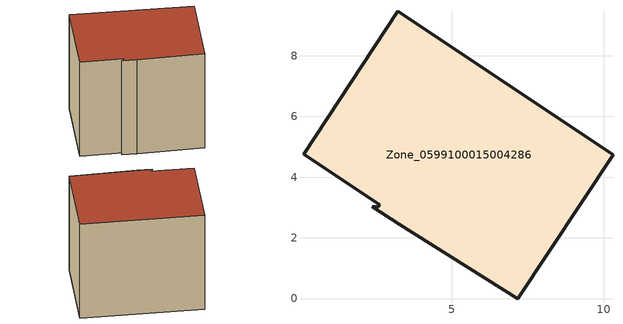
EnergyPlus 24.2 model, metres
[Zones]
Zone_0599100015004286
 floor ground (C_G): 2.58,3.03 2.63,3.1 0.12,4.76 3.23,9.46 10.31,4.73 7.17,0 3.27,2.44 2.38,3.02 z0.85
 wall outside (C_F): 3.27,2.44 7.17,0 10.31,4.73 3.23,9.46 0.12,4.76 2.63,3.1 2.58,3.03 2.38,3.02 3.27,2.44 z0.85:8.6
 roof outside (C_R): 2.63,3.1 2.58,3.03 2.38,3.02 3.27,2.44 7.17,0 10.31,4.73 3.23,9.46 0.12,4.76 z8.6
[BUILDING]
Pand.0599100015004286: North Axis=0; Terrain=City; Loads Convergence Tolerance Value=0.04; Temperature Convergence Tolerance Value=0.4; Solar Distribution=FullExterior; Maximum Number of Warmup Days=25; Minimum Number of Warmup Days=1
[Site:Location]
Rotterdam.The.Hague.AP_ZH_NLD Design_Conditions: Latitude=51.96; Longitude=4.45; Time Zone=1; Elevation=-4.5
[SITE:GROUNDTEMPERATURE:BUILDINGSURFACE]
18, 18, 18, 18, 18, 18, 18, 18, 18, 18, 18, 18
[MATERIAL] Thermal Absorptance=0.9; Solar Absorptance=0.7; Visible Absorptance=0.7
Name | Roughness | Thickness | Conductivity | Density | Specific Heat
G.TC.1975-1991 | MediumSmooth | 0.15 | 0.288461 | 540 | 1210
F.TC.1975-1991 | Rough | 0.3 | 0.230769 | 1920 | 840
R.TC.1975-1991 | MediumRough | 0.2 | 0.153846 | 1500 | 1000
[CONSTRUCTION]
C_G: G.TC.1975-1991
C_F: F.TC.1975-1991
C_R: R.TC.1975-1991
[ZONE]
Zone_0599100015004286: Type=1; Multiplier=1; Ceiling Height=Autocalculate; Volume=Autocalculate; Floor Area=autocalculate; Part of Total Floor Area=Yes
[ZONEINFILTRATION:DESIGNFLOWRATE]
Infil_Zone_0599100015004286: Zone or ZoneList or Space or SpaceList=Zone_0599100015004286; Schedule=AlwaysOn; Design Flow Rate Calculation Method=Flow/Area; Flow Rate per Floor Area=0.003; Constant Term Coefficient=1; Temperature Term Coefficient=0; Velocity Term Coefficient=0; Velocity Squared Term Coefficient=0
[HVACTEMPLATE:ZONE:IDEALLOADSAIRSYSTEM]
Zone_0599100015004286: Maximum Heating Supply Air Temperature=50; Minimum Cooling Supply Air Temperature=13; Maximum Heating Supply Air Humidity Ratio=0.0156; Minimum Cooling Supply Air Humidity Ratio=0.0077; Heating Limit=NoLimit; Cooling Limit=NoLimit; Dehumidification Control Type=ConstantSensibleHeatRatio; Cooling Sensible Heat Ratio=0.7; Dehumidification Setpoint=60; Humidification Control Type=None; Humidification Setpoint=30; Outdoor Air Method=None; Outdoor Air Flow Rate per Person=0.00944; Outdoor Air Flow Rate per Zone Floor Area=0; Outdoor Air Flow Rate per Zone=0; Demand Controlled Ventilation Type=None; Outdoor Air Economizer Type=NoEconomizer; Heat Recovery Type=None; Sensible Heat Recovery Effectiveness=0.7; Latent Heat Recovery Effectiveness=0.65
[ZONECONTROL:THERMOSTAT]
ThermostatControl_Zone_0599100015004286: Zone or ZoneList=Zone_0599100015004286; Control Type Schedule=DualSetpointControlType; Control 1=Thermostat_Zone_0599100015004286; Temperature Difference Between Cutout And Setpoint=0
[THERMOSTATSETPOINT:DUALSETPOINT]
Thermostat_Zone_0599100015004286: Heating Setpoint Temperature Schedule=HeatingSetpoint_Zone_0599100015004286; Cooling Setpoint Temperature Schedule=CoolingSetpoint_Zone_0599100015004286
[SCHEDULE:COMPACT]
HeatingSetpoint_Zone_0599100015004286: Through: 12/31, For: AllDays, Until: 24:00, 21
CoolingSetpoint_Zone_0599100015004286: Through: 12/31, For: AllDays, Until: 24:00, 24
DualSetpointControlType: Through: 12/31, For: AllDays, Until: 24:00, 4
AlwaysOn: Through: 12/31, For: AllDays, Until: 24:00, 1
